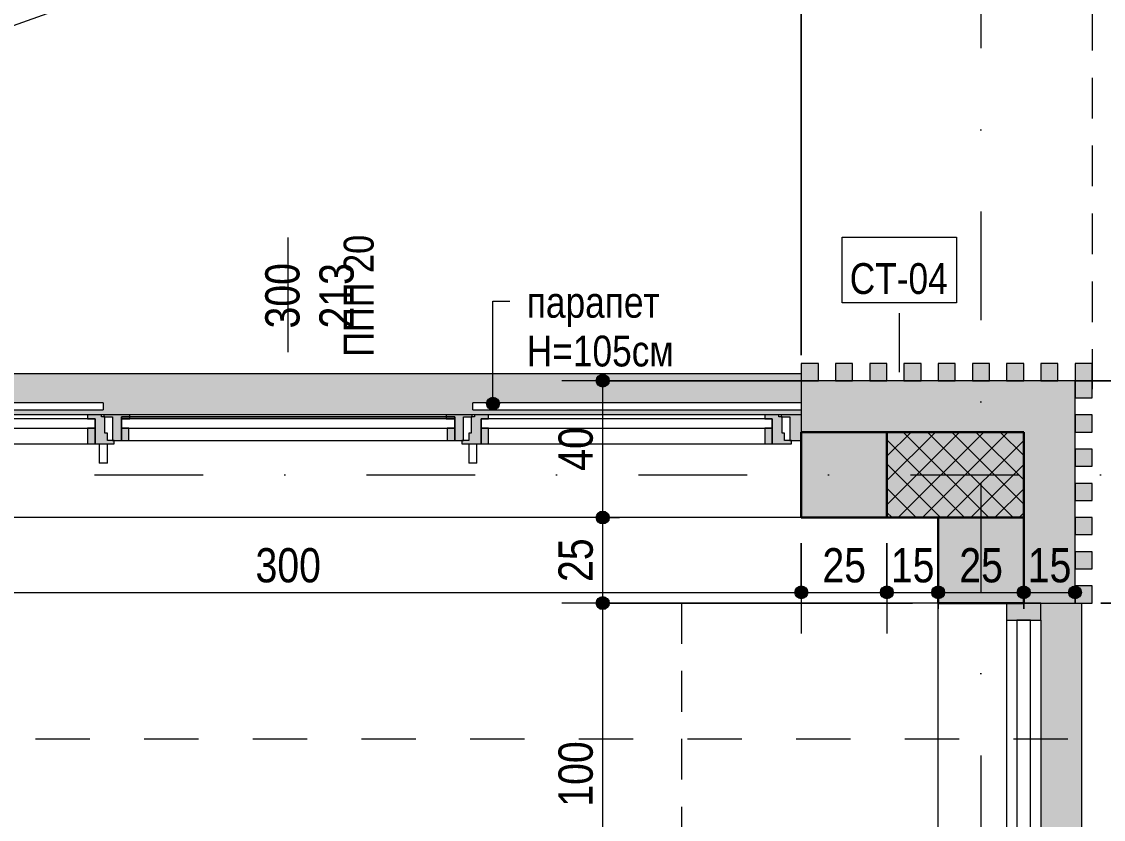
# Model space of a CAD drawing. Header units: centimetres. Extents: x -78 to 2009, y -1466 to 320.
# Drawn here: x 1491.3 to 1807.4, y -334.8 to -101.6 of the extents above; entities that cross this region are included whole.
import ezdxf

# ---------------------------------------------------------------- set-up
doc = ezdxf.new("R2010")
doc.units = ezdxf.units.CM
for name, pattern in [('Dash', [31.75, 15.875, -15.875]), ('Dash dot', [79.375, 31.75, -23.8125, 0, -23.8125]), ('Overhead', [19.84375, 11.90625, -7.9375])]:
    doc.linetypes.add(name, pattern=pattern)
for name, color, linetype, lineweight in [('A-ANNO-DIMS', 7, 'Continuous', 9), ('A-ANNO-DIMS-50', 7, 'Continuous', 9), ('A-FLOR-HRAL', 7, 'Continuous', 9), ('A-FLOR-OVHD', 7, 'Overhead', 9), ('A-GLAZ', 7, 'Continuous', 5), ('A-GLAZ-CURT', 7, 'Continuous', 9), ('A-GLAZ-CWMG', 7, 'Continuous', 9), ('A-GLAZ-IDEN', 7, 'Continuous', 9), ('A-WALL', 7, 'Continuous', 9), ('A-WALL-IDEN', 7, 'Continuous', 9), ('A-WALL-PATT', 7, 'Continuous', 9), ('G-ANNO-SYMB', 7, 'Continuous', 9), ('G-ANNO-TEXT', 7, 'Continuous', 9), ('S-COLS', 7, 'Continuous', 9), ('S-GRID', 7, 'Continuous', 9)]:
    doc.layers.add(name, color=color, linetype=linetype, lineweight=lineweight)
doc.styles.add('Arial Narrow_1', font='ARIALN.TTF', dxfattribs={"height": 10})
doc.styles.add('Arial Narrow_2', font='ARIALN.TTF', dxfattribs={"height": 8.75})
doc.styles.add('Arial Narrow_3', font='ARIALN.TTF', dxfattribs={"height": 10})
doc.styles.add('Arial Narrow_5', font='ARIALN.TTF', dxfattribs={"height": 9})
doc.dimstyles.new('TEC_DIM', dxfattribs={"dimscale": 30.48, "dimtxt": 10.23431, "dimasz": 0.492126, "dimexe": 0.393701, "dimexo": 0.246063, "dimgap": 0, "dimtad": 1, "dimdec": 0, "dimzin": 0, "dimdsep": 46, "dimtxsty": 'Arial Narrow_3', "dimblk1": 'DOTSMALL', "dimblk2": 'DOTSMALL', "dimsah": 1, "dimcen": 0.09, "dimazin": 0, "dimtfac": 1, "dimtdec": 4, "dimtix": 1, "dimtmove": 0, "dimatfit": 3, "dimfxl": 1, "dimtvp": 1, "dimtolj": 1, "dimtzin": 0, "dimarcsym": 2})

# ---------------------------------------------------------------- blocks, each defined once
blk = doc.blocks.new('TRIPLE - OK_F_OF - T - 13-2419636-НИВО 1')
at = {"layer": 'A-GLAZ', "true_color": 0xc0c0c0}
h = blk.add_hatch(color=9, dxfattribs=at)
h.paths.add_polyline_path([(146.6, 2.5), (150, 2.5), (150, 10), (144.1, 10), (144.1, 9.45), (146.6, 9.45), (146.6, 5)])
h.paths.add_polyline_path([(48.7, 2.5), (51.3, 2.5), (51.3, 9.45), (53.8, 9.45), (53.8, 10), (46.2, 10), (46.2, 9.45), (48.7, 9.45), (48.7, 5.72)])
h.paths.add_polyline_path([(-51.3, 2.5), (-48.7, 2.5), (-48.7, 9.45), (-46.2, 9.45), (-46.2, 10), (-53.8, 10), (-53.8, 9.45), (-51.3, 9.45), (-51.3, 5.72)])
h.paths.add_polyline_path([(-149, 2.5), (-146.6, 2.5), (-146.6, 9.45), (-144.1, 9.45), (-144.1, 10), (-150, 10), (-150, 2.5)])
h = blk.add_hatch(color=9, dxfattribs=at)
h.paths.add_polyline_path([(-50.8, 1.5), (-50.8, 2.5), (-52.8, 2.5), (-52.8, 4.68), (-53.52, 4.68), (-53.52, 9.45), (-54.5, 9.45), (-54.5, 10), (-58.6, 10), (-58.6, 8.9), (-56.4, 8.9), (-56.4, 1.5), (-52.8, 1.5)])
h.paths.add_polyline_path([(-141.5, 1.5), (-141.5, 8.9), (-139.3, 8.9), (-139.3, 10), (-143.4, 10), (-143.4, 9.45), (-144.38, 9.45), (-144.38, 4.68), (-145.1, 4.68), (-145.1, 2.5), (-147.1, 2.5), (-147.1, 1.5)])
h = blk.add_hatch(color=9, dxfattribs=at)
h.paths.add_polyline_path([(147.1, 1.5), (147.1, 2.5), (145.1, 2.5), (145.1, 4.68), (144.38, 4.68), (144.38, 9.45), (143.4, 9.45), (143.4, 10), (139.3, 10), (139.3, 8.9), (141.5, 8.9), (141.5, 1.5)])
h.paths.add_polyline_path([(54, 1.5), (56.4, 1.5), (56.4, 8.9), (58.6, 8.9), (58.6, 10), (54.5, 10), (54.5, 9.45), (53.52, 9.45), (53.52, 4.68), (52.8, 4.68), (52.79, 2.5), (50.8, 2.5), (50.8, 1.5), (53.69, 1.5)])
h = blk.add_hatch(color=9, dxfattribs=at)
h.paths.add_polyline_path([(48.7, 2.5), (48.7, 6.1), (46.5, 6.1), (46.5, 2.5), (47.58, 2.5)])
h.paths.add_polyline_path([(-46.5, 2.5), (-46.5, 6.1), (-48.7, 6.1), (-48.7, 2.5)])
h.paths.add_polyline_path([(48.7, 8.9), (48.7, 9.45), (46.2, 9.45), (46.2, 8.9), (47.58, 8.9)])
h.paths.add_polyline_path([(-46.2, 8.9), (-46.2, 9.45), (-48.7, 9.45), (-48.7, 8.9)])
h = blk.add_hatch(color=9, dxfattribs=at)
h.paths.add_polyline_path([(-56.4, 1.5), (-56.4, 6.1), (-58.6, 6.1), (-58.6, 1.5), (-57.27, 1.5)])
h.paths.add_polyline_path([(-139.3, 1.5), (-139.3, 6.1), (-141.5, 6.1), (-141.5, 1.5)])
h = blk.add_hatch(color=9, dxfattribs=at)
h.paths.add_polyline_path([(141.5, 1.5), (141.5, 6.1), (139.3, 6.1), (139.3, 1.5)])
h.paths.add_polyline_path([(58.6, 1.5), (58.6, 6.1), (56.4, 6.1), (56.4, 1.5)])
at = {"layer": 'A-GLAZ'}
for p, q in [((-144.1, 10), (-150, 10)), ((-143.4, 10), (-144.1, 10)), ((-144.1, 9.45), (-144.1, 10)), ((-139.3, 10), (-143.4, 10)), ((-143.4, 10), (-143.4, 9.45)), ((-58.6, 10), (-139.3, 10)), ((-139.3, 8.9), (-139.3, 10)), ((-54.5, 10), (-58.6, 10)), ((-58.6, 10), (-58.6, 8.9)), ((-54.5, 9.45), (-54.5, 10)), ((-53.8, 10), (-54.5, 10)), ((-46.2, 10), (-53.8, 10)), ((-53.8, 10), (-53.8, 9.45)), ((46.2, 10), (-46.2, 10)), ((-46.2, 9.45), (-46.2, 10)), ((53.8, 10), (46.2, 10)), ((46.2, 10), (46.2, 9.45)), ((54.5, 10), (53.8, 10)), ((53.8, 9.45), (53.8, 10)), ((58.6, 10), (54.5, 10)), ((54.5, 10), (54.5, 9.45)), ((139.3, 10), (58.6, 10)), ((58.6, 8.9), (58.6, 10)), ((143.4, 10), (139.3, 10)), ((139.3, 10), (139.3, 8.9)), ((143.4, 9.45), (143.4, 10)), ((144.1, 10), (143.4, 10)), ((150, 10), (144.1, 10)), ((144.1, 10), (144.1, 9.45)), ((-146.6, 2.5), (-146.6, 9.45)), ((-146.6, 9.45), (-144.1, 9.45)), ((-143.4, 9.45), (-144.38, 9.45)), ((-144.38, 9.45), (-144.38, 4.68)), ((-56.4, 8.9), (-141.5, 8.9)), ((-141.5, 8.9), (-141.5, 6.1)), ((-141.5, 1.5), (-141.5, 8.9)), ((-141.5, 8.9), (-139.3, 8.9)), ((-58.6, 8.9), (-56.4, 8.9)), ((-56.4, 6.1), (-56.4, 8.9)), ((-56.4, 8.9), (-56.4, 1.5)), ((-53.52, 9.45), (-54.5, 9.45)), ((-53.8, 9.45), (-51.3, 9.45)), ((-53.52, 4.68), (-53.52, 9.45)), ((-51.3, 9.45), (-51.3, 2.5)), ((-46.2, 9.45), (-48.7, 9.45)), ((-48.7, 9.45), (-48.7, 8.9)), ((-48.7, 2.5), (-48.7, 9.45)), ((-48.7, 9.45), (-46.2, 9.45)), ((48.7, 8.9), (-48.7, 8.9)), ((-48.7, 8.9), (-48.7, 6.1)), ((-48.7, 8.9), (-46.2, 8.9)), ((46.2, 9.45), (-46.2, 9.45)), ((-46.2, 8.9), (-46.2, 9.45)), ((-46.2, 9.45), (46.2, 9.45)), ((46.2, 9.45), (46.2, 8.9)), ((48.7, 9.45), (46.2, 9.45)), ((46.2, 9.45), (48.7, 9.45)), ((46.2, 8.9), (48.7, 8.9)), ((48.7, 8.9), (48.7, 9.45)), ((48.7, 9.45), (48.7, 2.5)), ((48.7, 6.1), (48.7, 8.9)), ((51.3, 2.5), (51.3, 9.45)), ((51.3, 9.45), (53.8, 9.45)), ((54.5, 9.45), (53.52, 9.45)), ((53.52, 9.45), (53.52, 4.68)), ((56.4, 1.5), (56.4, 8.9)), ((56.4, 8.9), (58.6, 8.9)), ((141.5, 8.9), (56.4, 8.9)), ((56.4, 8.9), (56.4, 6.1)), ((139.3, 8.9), (141.5, 8.9)), ((141.5, 8.9), (141.5, 1.5)), ((141.5, 6.1), (141.5, 8.9)), ((144.38, 9.45), (143.4, 9.45)), ((144.1, 9.45), (146.6, 9.45)), ((144.38, 4.68), (144.38, 9.45)), ((146.6, 9.45), (146.6, 2.5)), ((-144.38, 4.68), (-145.1, 4.68)), ((-145.1, 4.68), (-145.1, 2.5)), ((-141.5, 6.1), (-56.4, 6.1)), ((-139.3, 6.1), (-141.5, 6.1)), ((-141.5, 6.1), (-141.5, 1.5)), ((-139.3, 1.5), (-139.3, 6.1)), ((-58.6, 6.1), (-58.6, 1.5)), ((-56.4, 6.1), (-58.6, 6.1)), ((-56.4, 1.5), (-56.4, 6.1)), ((-52.8, 4.68), (-53.52, 4.68)), ((-52.8, 2.5), (-52.8, 4.68)), ((-48.7, 6.1), (48.7, 6.1)), ((-46.5, 6.1), (-48.7, 6.1)), ((-48.7, 6.1), (-48.7, 2.5)), ((-46.5, 2.5), (-46.5, 6.1)), ((46.5, 6.1), (46.5, 2.5)), ((48.7, 6.1), (46.5, 6.1)), ((48.7, 2.5), (48.7, 6.1)), ((53.52, 4.68), (52.8, 4.68)), ((52.8, 4.68), (52.8, 2.5)), ((56.4, 6.1), (141.5, 6.1)), ((58.6, 6.1), (56.4, 6.1)), ((56.4, 6.1), (56.4, 1.5)), ((58.6, 1.5), (58.6, 6.1)), ((139.3, 6.1), (139.3, 1.5)), ((141.5, 6.1), (139.3, 6.1)), ((141.5, 1.5), (141.5, 6.1)), ((145.1, 4.68), (144.38, 4.68)), ((145.1, 2.5), (145.1, 4.68)), ((-150, 2.5), (-146.6, 2.5)), ((-145.1, 2.5), (-147.1, 2.5)), ((-147.1, 2.5), (-147.1, 1.5)), ((-147.1, 1.5), (-141.5, 1.5)), ((-141.5, 1.5), (-139.3, 1.5)), ((-139.3, 1.5), (-58.6, 1.5)), ((-58.6, 1.5), (-56.4, 1.5)), ((-56.4, 1.5), (-55.2, 1.5)), ((-55.2, 1.5), (-55.2, -2.85)), ((-55.2, 1.5), (-52.8, 1.5)), ((-50.8, 2.5), (-52.8, 2.5)), ((-52.8, -2.85), (-52.8, 1.5)), ((-52.8, 1.5), (-50.8, 1.5)), ((-51.3, 2.5), (-48.7, 2.5)), ((-50.8, 1.5), (-50.8, 2.5)), ((-48.7, 2.5), (-46.5, 2.5)), ((-46.5, 2.5), (46.5, 2.5)), ((46.5, 2.5), (48.7, 2.5)), ((48.7, 2.5), (51.3, 2.5)), ((52.8, 2.5), (50.8, 2.5)), ((50.8, 2.5), (50.8, 1.5)), ((50.8, 1.5), (52.8, 1.5)), ((52.8, 1.5), (52.8, -2.85)), ((52.8, 1.5), (55.2, 1.5)), ((55.2, -2.85), (55.2, 1.5)), ((55.2, 1.5), (56.4, 1.5)), ((56.4, 1.5), (58.6, 1.5)), ((58.6, 1.5), (139.3, 1.5)), ((139.3, 1.5), (141.5, 1.5)), ((141.5, 1.5), (147.1, 1.5)), ((147.1, 2.5), (145.1, 2.5)), ((146.6, 2.5), (150, 2.5)), ((147.1, 1.5), (147.1, 2.5)), ((-55.2, -2.85), (-55.2, -4.1)), ((-52.8, -4.1), (-52.8, -2.85)), ((52.8, -2.85), (52.8, -4.1)), ((55.2, -4.1), (55.2, -2.85)), ((-52.8, -4.1), (-55.2, -4.1)), ((55.2, -4.1), (52.8, -4.1))]:
    blk.add_line(p, q, dxfattribs=at)
blk = doc.blocks.new('Rectangular Mullion - TEC_LAMEL-2375260-НИВО 1')
at = {"layer": 'A-GLAZ-CWMG', "true_color": 0xbfb3a4}
blk.add_hatch(color=253, dxfattribs=at).paths.add_polyline_path([(-2.5, -2.5), (-2.5, 2.5), (2.5, 2.5), (2.5, -2.5)])
at = {"layer": 'A-GLAZ-CWMG', "lineweight": 15}
for p, q in [((-2.5, 2.5), (2.5, 2.5)), ((-2.5, -2.5), (-2.5, 2.5)), ((2.5, 2.5), (2.5, -2.5)), ((2.5, -2.5), (-2.5, -2.5))]:
    blk.add_line(p, q, dxfattribs=at)
blk = doc.blocks.new('Rectangular Mullion - TEC_LAMEL-2375261-НИВО 1')
at = {"layer": 'A-GLAZ-CWMG', "true_color": 0xbfb3a4}
blk.add_hatch(color=253, dxfattribs=at).paths.add_polyline_path([(-2.5, -2.5), (-2.5, 2.5), (2.5, 2.5), (2.5, -2.5)])
at = {"layer": 'A-GLAZ-CWMG', "lineweight": 15}
for p, q in [((-2.5, 2.5), (2.5, 2.5)), ((-2.5, -2.5), (-2.5, 2.5)), ((2.5, 2.5), (2.5, -2.5)), ((2.5, -2.5), (-2.5, -2.5))]:
    blk.add_line(p, q, dxfattribs=at)
blk = doc.blocks.new('Rectangular Mullion - TEC_LAMEL-2375262-НИВО 1')
at = {"layer": 'A-GLAZ-CWMG', "true_color": 0xbfb3a4}
blk.add_hatch(color=253, dxfattribs=at).paths.add_polyline_path([(-2.5, -2.5), (-2.5, 2.5), (2.5, 2.5), (2.5, -2.5)])
at = {"layer": 'A-GLAZ-CWMG', "lineweight": 15}
for p, q in [((-2.5, 2.5), (2.5, 2.5)), ((-2.5, -2.5), (-2.5, 2.5)), ((2.5, 2.5), (2.5, -2.5)), ((2.5, -2.5), (-2.5, -2.5))]:
    blk.add_line(p, q, dxfattribs=at)
blk = doc.blocks.new('Rectangular Mullion - TEC_LAMEL-2375263-НИВО 1')
at = {"layer": 'A-GLAZ-CWMG', "true_color": 0xbfb3a4}
blk.add_hatch(color=253, dxfattribs=at).paths.add_polyline_path([(-2.5, -2.5), (-2.5, 2.5), (2.5, 2.5), (2.5, -2.5)])
at = {"layer": 'A-GLAZ-CWMG', "lineweight": 15}
for p, q in [((-2.5, 2.5), (2.5, 2.5)), ((-2.5, -2.5), (-2.5, 2.5)), ((2.5, 2.5), (2.5, -2.5)), ((2.5, -2.5), (-2.5, -2.5))]:
    blk.add_line(p, q, dxfattribs=at)
blk = doc.blocks.new('Rectangular Mullion - TEC_LAMEL-2375264-НИВО 1')
at = {"layer": 'A-GLAZ-CWMG', "true_color": 0xbfb3a4}
blk.add_hatch(color=253, dxfattribs=at).paths.add_polyline_path([(-2.5, -2.5), (-2.5, 2.5), (2.5, 2.5), (2.5, -2.5)])
at = {"layer": 'A-GLAZ-CWMG', "lineweight": 15}
for p, q in [((-2.5, 2.5), (2.5, 2.5)), ((-2.5, -2.5), (-2.5, 2.5)), ((2.5, 2.5), (2.5, -2.5)), ((2.5, -2.5), (-2.5, -2.5))]:
    blk.add_line(p, q, dxfattribs=at)
blk = doc.blocks.new('Rectangular Mullion - TEC_LAMEL-2375265-НИВО 1')
at = {"layer": 'A-GLAZ-CWMG', "true_color": 0xbfb3a4}
blk.add_hatch(color=253, dxfattribs=at).paths.add_polyline_path([(-2.5, -2.5), (-2.5, 2.5), (2.5, 2.5), (2.5, -2.5)])
at = {"layer": 'A-GLAZ-CWMG', "lineweight": 15}
for p, q in [((-2.5, 2.5), (2.5, 2.5)), ((-2.5, -2.5), (-2.5, 2.5)), ((2.5, 2.5), (2.5, -2.5)), ((2.5, -2.5), (-2.5, -2.5))]:
    blk.add_line(p, q, dxfattribs=at)
blk = doc.blocks.new('Rectangular Mullion - TEC_LAMEL-2375266-НИВО 1')
at = {"layer": 'A-GLAZ-CWMG', "true_color": 0xbfb3a4}
blk.add_hatch(color=253, dxfattribs=at).paths.add_polyline_path([(-2.5, -2.5), (-2.5, 2.5), (2.5, 2.5), (2.5, -2.5)])
at = {"layer": 'A-GLAZ-CWMG', "lineweight": 15}
for p, q in [((-2.5, 2.5), (2.5, 2.5)), ((-2.5, -2.5), (-2.5, 2.5)), ((2.5, 2.5), (2.5, -2.5)), ((2.5, -2.5), (-2.5, -2.5))]:
    blk.add_line(p, q, dxfattribs=at)
blk = doc.blocks.new('Rectangular Mullion - TEC_LAMEL-2375267-НИВО 1')
at = {"layer": 'A-GLAZ-CWMG', "true_color": 0xbfb3a4}
blk.add_hatch(color=253, dxfattribs=at).paths.add_polyline_path([(-2.5, -2.5), (-2.5, 2.5), (2.5, 2.5), (2.5, -2.5)])
at = {"layer": 'A-GLAZ-CWMG', "lineweight": 15}
for p, q in [((-2.5, 2.5), (2.5, 2.5)), ((-2.5, -2.5), (-2.5, 2.5)), ((2.5, 2.5), (2.5, -2.5)), ((2.5, -2.5), (-2.5, -2.5))]:
    blk.add_line(p, q, dxfattribs=at)
blk = doc.blocks.new('Rectangular Mullion - TEC_LAMEL-2375268-НИВО 1')
at = {"layer": 'A-GLAZ-CWMG', "true_color": 0xbfb3a4}
blk.add_hatch(color=253, dxfattribs=at).paths.add_polyline_path([(-2.5, -2.5), (-2.5, 2.5), (2.5, 2.5), (2.5, -2.5)])
at = {"layer": 'A-GLAZ-CWMG', "lineweight": 15}
for p, q in [((-2.5, 2.5), (2.5, 2.5)), ((-2.5, -2.5), (-2.5, 2.5)), ((2.5, 2.5), (2.5, -2.5)), ((2.5, -2.5), (-2.5, -2.5))]:
    blk.add_line(p, q, dxfattribs=at)
blk = doc.blocks.new('Rectangular Mullion - TEC_LAMEL-2372754-НИВО 1')
at = {"layer": 'A-GLAZ-CWMG', "true_color": 0xbfb3a4}
blk.add_hatch(color=253, dxfattribs=at).paths.add_polyline_path([(2.5, -2.5), (-2.5, -2.5), (-2.5, 2.5), (2.5, 2.5)])
at = {"layer": 'A-GLAZ-CWMG', "lineweight": 15}
for p, q in [((-2.5, 2.5), (2.5, 2.5)), ((-2.5, -2.5), (-2.5, 2.5)), ((2.5, 2.5), (2.5, -2.5)), ((2.5, -2.5), (-2.5, -2.5))]:
    blk.add_line(p, q, dxfattribs=at)
blk = doc.blocks.new('System Panel - Glazed-2432470-НИВО 1')
at = {"layer": 'A-GLAZ-CURT'}
for p, q in [((45, 2), (-45, 2)), ((-45, 2), (-45, -2)), ((45, -2), (45, 2)), ((-45, -2), (45, -2))]:
    blk.add_line(p, q, dxfattribs=at)
blk = doc.blocks.new('Rectangular Mullion - TEC_DOGRAMA_TERASI_EX-2432441-НИВО 1')
at = {"layer": 'A-GLAZ-CWMG'}
for p, q in [((1779.15, -276.59), (1779.15, -366.59)), ((1789.15, -276.59), (1789.15, -366.59))]:
    blk.add_line(p, q, dxfattribs=at)
blk = doc.blocks.new('Rectangular Mullion - TEC_DOGRAMA_TERASI_EX-2432468-НИВО 1')
at = {"layer": 'A-GLAZ-CWMG', "true_color": 0xc0c0c0}
blk.add_hatch(color=9, dxfattribs=at).paths.add_polyline_path([(-5, 5), (0, 5), (0, -5), (-5, -5)])
at = {"layer": 'A-GLAZ-CWMG', "lineweight": 15}
for p, q in [((-5, 5), (0, 5)), ((-5, -5), (-5, 5)), ((0, 5), (0, -5)), ((0, -5), (-5, -5))]:
    blk.add_line(p, q, dxfattribs=at)
blk = doc.blocks.new('Railing - Railing-2461822-НИВО 1')
at = {"layer": 'A-FLOR-HRAL'}
for p, q in [((1515.14, -213.09), (1419.14, -213.09)), ((1515.14, -213.09), (1515.14, -215.09)), ((1419.14, -215.09), (1515.14, -215.09))]:
    blk.add_line(p, q, dxfattribs=at)
blk = doc.blocks.new('Railing - Railing-2461951-НИВО 1')
at = {"layer": 'A-FLOR-HRAL'}
for p, q in [((1623.14, -215.09), (1623.14, -213.09)), ((1719.14, -213.09), (1623.14, -213.09)), ((1623.14, -215.09), (1719.14, -215.09))]:
    blk.add_line(p, q, dxfattribs=at)
blk = doc.blocks.new('TEC_WINDOW_TAG - TEC_WINDOW_TAG-140038-НИВО 1')
at = {"layer": 'A-GLAZ-IDEN'}
blk.add_line((0, -0.3346), (0, 0.3346), dxfattribs=at)
blk = doc.blocks.new('DIMBLOCK7-НИВО 1')
at = {"layer": 'A-ANNO-DIMS-50'}
h = blk.add_hatch(color=256, dxfattribs=at)
edge = h.paths.add_edge_path()
edge.add_arc((124.14, 264.99), 1.88, 0, 360)
h = blk.add_hatch(color=256, dxfattribs=at)
edge = h.paths.add_edge_path()
edge.add_arc((1804.14, 264.99), 1.88, 0, 360)
for p, q in [((124.14, -409.09), (124.14, 276.99)), ((1804.14, 17.98), (1804.14, 276.99)), ((124.14, 264.99), (1804.14, 264.99)), ((124.14, 264.99), (124.14, -409.09)), ((1804.14, 264.99), (1804.14, 17.98))]:
    blk.add_line(p, q, dxfattribs=at)
for centre in [(124.14, 264.99), (1804.14, 264.99)]:
    blk.add_circle(centre, 1.88, dxfattribs=at)
at = {"layer": 'A-ANNO-DIMS-50', "color": 0, "insert": (951.47, 277.91), "char_height": 10, "width": 30.4105, "attachment_point": 1, "line_spacing_factor": 0.974696, "style": 'Arial Narrow_3'}
blk.add_mtext('1680', dxfattribs=at)
blk = doc.blocks.new('_DotSmall')
at = {"color": 0, "linetype": 'ByBlock', "const_width": 0.5}
blk.add_lwpolyline([(-0.0625, 0, 1), (0.0625, 0, 1)], format="xyb", close=True, dxfattribs=at)
blk = doc.blocks.new('DIMBLOCK24-НИВО 1')
at = {"layer": 'A-ANNO-DIMS-50'}
h = blk.add_hatch(color=256, dxfattribs=at)
edge = h.paths.add_edge_path()
edge.add_arc((1419.14, 175.11), 1.88, 0, 360)
h = blk.add_hatch(color=256, dxfattribs=at)
edge = h.paths.add_edge_path()
edge.add_arc((1719.14, 175.11), 1.88, 0, 360)
for p, q in [((1419.14, -199.09), (1419.14, 187.11)), ((1719.14, -199.09), (1719.14, 187.11)), ((1419.14, 175.11), (1719.14, 175.11)), ((1419.14, 175.11), (1419.14, -199.09)), ((1719.14, 175.11), (1719.14, -199.09))]:
    blk.add_line(p, q, dxfattribs=at)
for centre in [(1419.14, 175.11), (1719.14, 175.11)]:
    blk.add_circle(centre, 1.88, dxfattribs=at)
at = {"layer": 'A-ANNO-DIMS-50', "color": 0, "insert": (1559.64, 188.03), "char_height": 10, "width": 22.8079, "attachment_point": 1, "line_spacing_factor": 0.974696, "style": 'Arial Narrow_3'}
blk.add_mtext('300', dxfattribs=at)
blk = doc.blocks.new('DIMBLOCK25-НИВО 1')
at = {"layer": 'A-ANNO-DIMS-50'}
h = blk.add_hatch(color=256, dxfattribs=at)
edge = h.paths.add_edge_path()
edge.add_arc((1719.14, 175.11), 1.88, 0, 360)
h = blk.add_hatch(color=256, dxfattribs=at)
edge = h.paths.add_edge_path()
edge.add_arc((1804.14, 175.11), 1.88, 0, 360)
for p, q in [((1719.14, -199.09), (1719.14, 187.11)), ((1804.14, 17.98), (1804.14, 187.11)), ((1719.14, 175.11), (1804.14, 175.11)), ((1719.14, 175.11), (1719.14, -199.09)), ((1804.14, 175.11), (1804.14, 17.98))]:
    blk.add_line(p, q, dxfattribs=at)
for centre in [(1719.14, 175.11), (1804.14, 175.11)]:
    blk.add_circle(centre, 1.88, dxfattribs=at)
at = {"layer": 'A-ANNO-DIMS-50', "color": 0, "insert": (1755.31, 188.03), "char_height": 10, "width": 15.2053, "attachment_point": 1, "line_spacing_factor": 0.974696, "style": 'Arial Narrow_3'}
blk.add_mtext('85', dxfattribs=at)
blk = doc.blocks.new('DIMBLOCK32-НИВО 1')
at = {"layer": 'A-ANNO-DIMS-50'}
h = blk.add_hatch(color=256, dxfattribs=at)
edge = h.paths.add_edge_path()
edge.add_arc((1954.37, 10.48), 1.87, 0, 360)
h = blk.add_hatch(color=256, dxfattribs=at)
edge = h.paths.add_edge_path()
edge.add_arc((1954.37, -1256.59), 1.88, 0, 360)
for p, q in [((1811.64, 10.48), (1966.37, 10.48)), ((1954.37, 10.48), (1811.64, 10.48)), ((1954.37, -1256.59), (1954.37, 10.48)), ((1721.64, -1256.59), (1966.37, -1256.59)), ((1954.37, -1256.59), (1721.64, -1256.59))]:
    blk.add_line(p, q, dxfattribs=at)
for centre, radius in [((1954.37, 10.48), 1.87), ((1954.37, -1256.59), 1.88)]:
    blk.add_circle(centre, radius, dxfattribs=at)
at = {"layer": 'A-ANNO-DIMS-50', "color": 0, "insert": (1941.45, -635.72), "char_height": 10, "width": 30.4105, "attachment_point": 1, "rotation": 90, "line_spacing_factor": 0.974696, "style": 'Arial Narrow_3'}
blk.add_mtext('1267', dxfattribs=at)
blk = doc.blocks.new('DIMBLOCK34-НИВО 1')
at = {"layer": 'A-ANNO-DIMS-50'}
h = blk.add_hatch(color=256, dxfattribs=at)
edge = h.paths.add_edge_path()
edge.add_arc((1894.17, -206.59), 1.87, 0, 360)
h = blk.add_hatch(color=256, dxfattribs=at)
edge = h.paths.add_edge_path()
edge.add_arc((1894.17, -761.59), 1.87, 0, 360)
for p, q in [((1801.64, -206.59), (1906.17, -206.59)), ((1894.17, -206.59), (1801.64, -206.59)), ((1894.17, -761.59), (1894.17, -206.59)), ((1806.64, -761.59), (1906.17, -761.59)), ((1894.17, -761.59), (1806.64, -761.59))]:
    blk.add_line(p, q, dxfattribs=at)
for centre in [(1894.17, -206.59), (1894.17, -761.59)]:
    blk.add_circle(centre, 1.87, dxfattribs=at)
at = {"layer": 'A-ANNO-DIMS-50', "color": 0, "insert": (1881.24, -493.59), "char_height": 10, "width": 22.8079, "attachment_point": 1, "rotation": 90, "line_spacing_factor": 0.974696, "style": 'Arial Narrow_3'}
blk.add_mtext('555', dxfattribs=at)
blk = doc.blocks.new('DIMBLOCK35-НИВО 1')
at = {"layer": 'A-ANNO-DIMS-50'}
h = blk.add_hatch(color=256, dxfattribs=at)
edge = h.paths.add_edge_path()
edge.add_arc((1894.17, -68.09), 1.87, 0, 360)
h = blk.add_hatch(color=256, dxfattribs=at)
edge = h.paths.add_edge_path()
edge.add_arc((1894.17, -206.59), 1.87, 0, 360)
for p, q in [((1796.64, -68.09), (1906.17, -68.09)), ((1894.17, -68.09), (1796.64, -68.09)), ((1894.17, -206.59), (1894.17, -68.09)), ((1801.64, -206.59), (1906.17, -206.59)), ((1894.17, -206.59), (1801.64, -206.59))]:
    blk.add_line(p, q, dxfattribs=at)
for centre in [(1894.17, -68.09), (1894.17, -206.59)]:
    blk.add_circle(centre, 1.87, dxfattribs=at)
at = {"layer": 'A-ANNO-DIMS-50', "color": 0, "insert": (1881.24, -146.84), "char_height": 10, "width": 22.8079, "attachment_point": 1, "rotation": 90, "line_spacing_factor": 0.974696, "style": 'Arial Narrow_3'}
blk.add_mtext('139', dxfattribs=at)
blk = doc.blocks.new('DIMBLOCK42-НИВО 1')
at = {"layer": 'A-ANNO-DIMS-50'}
h = blk.add_hatch(color=256, dxfattribs=at)
edge = h.paths.add_edge_path()
edge.add_arc((1864.19, -271.59), 1.88, 0, 360)
h = blk.add_hatch(color=256, dxfattribs=at)
edge = h.paths.add_edge_path()
edge.add_arc((1864.19, -371.59), 1.88, 0, 360)
for p, q in [((1806.64, -271.59), (1876.19, -271.59)), ((1864.19, -271.59), (1806.64, -271.59)), ((1864.19, -371.59), (1864.19, -271.59)), ((1806.64, -371.59), (1876.19, -371.59)), ((1864.19, -371.59), (1806.64, -371.59))]:
    blk.add_line(p, q, dxfattribs=at)
for centre in [(1864.19, -271.59), (1864.19, -371.59)]:
    blk.add_circle(centre, 1.88, dxfattribs=at)
at = {"layer": 'A-ANNO-DIMS-50', "color": 0, "insert": (1851.27, -331.09), "char_height": 10, "width": 22.8079, "attachment_point": 1, "rotation": 90, "line_spacing_factor": 0.974696, "style": 'Arial Narrow_3'}
blk.add_mtext('100', dxfattribs=at)
blk = doc.blocks.new('DIMBLOCK43-НИВО 1')
at = {"layer": 'A-ANNO-DIMS-50'}
h = blk.add_hatch(color=256, dxfattribs=at)
edge = h.paths.add_edge_path()
edge.add_arc((1864.19, -206.59), 1.88, 0, 360)
h = blk.add_hatch(color=256, dxfattribs=at)
edge = h.paths.add_edge_path()
edge.add_arc((1864.19, -271.59), 1.88, 0, 360)
for p, q in [((1801.64, -206.59), (1876.19, -206.59)), ((1864.19, -206.59), (1801.64, -206.59)), ((1864.19, -271.59), (1864.19, -206.59)), ((1806.64, -271.59), (1876.19, -271.59)), ((1864.19, -271.59), (1806.64, -271.59))]:
    blk.add_line(p, q, dxfattribs=at)
for centre in [(1864.19, -206.59), (1864.19, -271.59)]:
    blk.add_circle(centre, 1.88, dxfattribs=at)
at = {"layer": 'A-ANNO-DIMS-50', "color": 0, "insert": (1851.27, -245.42), "char_height": 10, "width": 15.2053, "attachment_point": 1, "rotation": 90, "line_spacing_factor": 0.974696, "style": 'Arial Narrow_3'}
blk.add_mtext('65', dxfattribs=at)
blk = doc.blocks.new('DIMBLOCK44-НИВО 1')
at = {"layer": 'A-ANNO-DIMS-50'}
h = blk.add_hatch(color=256, dxfattribs=at)
edge = h.paths.add_edge_path()
edge.add_arc((1864.19, -68.09), 1.87, 0, 360)
h = blk.add_hatch(color=256, dxfattribs=at)
edge = h.paths.add_edge_path()
edge.add_arc((1864.19, -206.59), 1.88, 0, 360)
for p, q in [((1811.64, -68.09), (1876.19, -68.09)), ((1864.19, -68.09), (1811.64, -68.09)), ((1864.19, -206.59), (1864.19, -68.09)), ((1801.64, -206.59), (1876.19, -206.59)), ((1864.19, -206.59), (1801.64, -206.59))]:
    blk.add_line(p, q, dxfattribs=at)
for centre, radius in [((1864.19, -68.09), 1.87), ((1864.19, -206.59), 1.88)]:
    blk.add_circle(centre, radius, dxfattribs=at)
at = {"layer": 'A-ANNO-DIMS-50', "color": 0, "insert": (1851.27, -146.84), "char_height": 10, "width": 22.8079, "attachment_point": 1, "rotation": 90, "line_spacing_factor": 0.974696, "style": 'Arial Narrow_3'}
blk.add_mtext('139', dxfattribs=at)
blk = doc.blocks.new('DIMBLOCK111-НИВО 1')
at = {"layer": 'A-ANNO-DIMS-50'}
h = blk.add_hatch(color=256, dxfattribs=at)
edge = h.paths.add_edge_path()
edge.add_arc((1661.11, -271.59), 1.88, 0, 360)
h = blk.add_hatch(color=256, dxfattribs=at)
edge = h.paths.add_edge_path()
edge.add_arc((1661.11, -371.59), 1.88, 0, 360)
for p, q in [((1751.64, -271.59), (1649.11, -271.59)), ((1661.11, -371.59), (1661.11, -271.59)), ((1661.11, -271.59), (1751.64, -271.59)), ((1751.64, -371.59), (1649.11, -371.59)), ((1661.11, -371.59), (1751.64, -371.59))]:
    blk.add_line(p, q, dxfattribs=at)
for centre in [(1661.11, -271.59), (1661.11, -371.59)]:
    blk.add_circle(centre, 1.88, dxfattribs=at)
at = {"layer": 'A-ANNO-DIMS-50', "color": 0, "insert": (1648.18, -331.09), "char_height": 10, "width": 22.8079, "attachment_point": 1, "rotation": 90, "line_spacing_factor": 0.974696, "style": 'Arial Narrow_3'}
blk.add_mtext('100', dxfattribs=at)
blk = doc.blocks.new('DIMBLOCK112-НИВО 1')
at = {"layer": 'A-ANNO-DIMS-50'}
h = blk.add_hatch(color=256, dxfattribs=at)
edge = h.paths.add_edge_path()
edge.add_arc((1661.11, -246.59), 1.88, 0, 360)
h = blk.add_hatch(color=256, dxfattribs=at)
edge = h.paths.add_edge_path()
edge.add_arc((1661.11, -271.59), 1.88, 0, 360)
for p, q in [((1665.96, -246.59), (1649.11, -246.59)), ((1661.11, -271.59), (1661.11, -246.59)), ((1661.11, -246.59), (1665.96, -246.59)), ((1751.64, -271.59), (1649.11, -271.59)), ((1661.11, -271.59), (1751.64, -271.59))]:
    blk.add_line(p, q, dxfattribs=at)
for centre in [(1661.11, -246.59), (1661.11, -271.59)]:
    blk.add_circle(centre, 1.88, dxfattribs=at)
at = {"layer": 'A-ANNO-DIMS-50', "color": 0, "insert": (1648.18, -265.42), "char_height": 10, "width": 15.2053, "attachment_point": 1, "rotation": 90, "line_spacing_factor": 0.974696, "style": 'Arial Narrow_3'}
blk.add_mtext('25', dxfattribs=at)
blk = doc.blocks.new('DIMBLOCK113-НИВО 1')
at = {"layer": 'A-ANNO-DIMS-50'}
h = blk.add_hatch(color=256, dxfattribs=at)
edge = h.paths.add_edge_path()
edge.add_arc((1661.11, -206.59), 1.88, 0, 360)
h = blk.add_hatch(color=256, dxfattribs=at)
edge = h.paths.add_edge_path()
edge.add_arc((1661.11, -246.59), 1.88, 0, 360)
for p, q in [((1721.64, -206.59), (1649.11, -206.59)), ((1661.11, -246.59), (1661.11, -206.59)), ((1661.11, -206.59), (1721.64, -206.59)), ((1665.96, -246.59), (1649.11, -246.59)), ((1661.11, -246.59), (1665.96, -246.59))]:
    blk.add_line(p, q, dxfattribs=at)
for centre in [(1661.11, -206.59), (1661.11, -246.59)]:
    blk.add_circle(centre, 1.88, dxfattribs=at)
at = {"layer": 'A-ANNO-DIMS-50', "color": 0, "insert": (1648.18, -232.92), "char_height": 10, "width": 15.2053, "attachment_point": 1, "rotation": 90, "line_spacing_factor": 0.974696, "style": 'Arial Narrow_3'}
blk.add_mtext('40', dxfattribs=at)
blk = doc.blocks.new('DIMBLOCK138-НИВО 1')
at = {"layer": 'A-ANNO-DIMS-50'}
h = blk.add_hatch(color=256, dxfattribs=at)
edge = h.paths.add_edge_path()
edge.add_arc((1419.14, -268.45), 1.88, 0, 360)
h = blk.add_hatch(color=256, dxfattribs=at)
edge = h.paths.add_edge_path()
edge.add_arc((1719.14, -268.45), 1.88, 0, 360)
for p, q in [((1419.14, -254.09), (1419.14, -280.45)), ((1419.14, -268.45), (1419.14, -254.09)), ((1719.14, -254.09), (1719.14, -280.45)), ((1719.14, -268.45), (1719.14, -254.09)), ((1419.14, -268.45), (1719.14, -268.45))]:
    blk.add_line(p, q, dxfattribs=at)
for centre in [(1419.14, -268.45), (1719.14, -268.45)]:
    blk.add_circle(centre, 1.88, dxfattribs=at)
at = {"layer": 'A-ANNO-DIMS-50', "color": 0, "insert": (1559.64, -255.53), "char_height": 10, "width": 22.8079, "attachment_point": 1, "line_spacing_factor": 0.974696, "style": 'Arial Narrow_3'}
blk.add_mtext('300', dxfattribs=at)
blk = doc.blocks.new('DIMBLOCK139-НИВО 1')
at = {"layer": 'A-ANNO-DIMS-50'}
h = blk.add_hatch(color=256, dxfattribs=at)
edge = h.paths.add_edge_path()
edge.add_arc((1719.14, -268.45), 1.88, 0, 360)
h = blk.add_hatch(color=256, dxfattribs=at)
edge = h.paths.add_edge_path()
edge.add_arc((1744.14, -268.45), 1.88, 0, 360)
for p, q in [((1719.14, -254.09), (1719.14, -280.45)), ((1719.14, -268.45), (1719.14, -254.09)), ((1744.14, -254.09), (1744.14, -280.45)), ((1744.14, -268.45), (1744.14, -254.09)), ((1719.14, -268.45), (1744.14, -268.45))]:
    blk.add_line(p, q, dxfattribs=at)
for centre in [(1719.14, -268.45), (1744.14, -268.45)]:
    blk.add_circle(centre, 1.88, dxfattribs=at)
at = {"layer": 'A-ANNO-DIMS-50', "color": 0, "insert": (1725.31, -255.53), "char_height": 10, "width": 15.2053, "attachment_point": 1, "line_spacing_factor": 0.974696, "style": 'Arial Narrow_3'}
blk.add_mtext('25', dxfattribs=at)
blk = doc.blocks.new('DIMBLOCK140-НИВО 1')
at = {"layer": 'A-ANNO-DIMS-50'}
h = blk.add_hatch(color=256, dxfattribs=at)
edge = h.paths.add_edge_path()
edge.add_arc((1744.14, -268.45), 1.88, 0, 360)
h = blk.add_hatch(color=256, dxfattribs=at)
edge = h.paths.add_edge_path()
edge.add_arc((1759.14, -268.45), 1.88, 0, 360)
for p, q in [((1744.14, -254.09), (1744.14, -280.45)), ((1744.14, -268.45), (1744.14, -254.09)), ((1759.14, -273.3), (1759.14, -256.45)), ((1744.14, -268.45), (1759.14, -268.45)), ((1759.14, -268.45), (1759.14, -273.3))]:
    blk.add_line(p, q, dxfattribs=at)
for centre in [(1744.14, -268.45), (1759.14, -268.45)]:
    blk.add_circle(centre, 1.88, dxfattribs=at)
at = {"layer": 'A-ANNO-DIMS-50', "color": 0, "insert": (1745.31, -255.53), "char_height": 10, "width": 15.2053, "attachment_point": 1, "line_spacing_factor": 0.974696, "style": 'Arial Narrow_3'}
blk.add_mtext('15', dxfattribs=at)
blk = doc.blocks.new('DIMBLOCK141-НИВО 1')
at = {"layer": 'A-ANNO-DIMS-50'}
h = blk.add_hatch(color=256, dxfattribs=at)
edge = h.paths.add_edge_path()
edge.add_arc((1759.14, -268.45), 1.88, 0, 360)
h = blk.add_hatch(color=256, dxfattribs=at)
edge = h.paths.add_edge_path()
edge.add_arc((1784.14, -268.45), 1.88, 0, 360)
for p, q in [((1759.14, -273.3), (1759.14, -256.45)), ((1784.14, -273.3), (1784.14, -256.45)), ((1759.14, -268.45), (1784.14, -268.45)), ((1759.14, -268.45), (1759.14, -273.3)), ((1784.14, -268.45), (1784.14, -273.3))]:
    blk.add_line(p, q, dxfattribs=at)
for centre in [(1759.14, -268.45), (1784.14, -268.45)]:
    blk.add_circle(centre, 1.88, dxfattribs=at)
at = {"layer": 'A-ANNO-DIMS-50', "color": 0, "insert": (1765.31, -255.53), "char_height": 10, "width": 15.2053, "attachment_point": 1, "line_spacing_factor": 0.974696, "style": 'Arial Narrow_3'}
blk.add_mtext('25', dxfattribs=at)
blk = doc.blocks.new('DIMBLOCK142-НИВО 1')
at = {"layer": 'A-ANNO-DIMS-50'}
h = blk.add_hatch(color=256, dxfattribs=at)
edge = h.paths.add_edge_path()
edge.add_arc((1784.14, -268.45), 1.88, 0, 360)
h = blk.add_hatch(color=256, dxfattribs=at)
edge = h.paths.add_edge_path()
edge.add_arc((1799.14, -268.45), 1.88, 0, 360)
for p, q in [((1784.14, -273.3), (1784.14, -256.45)), ((1799.14, -269.09), (1799.14, -256.45)), ((1784.14, -268.45), (1799.14, -268.45)), ((1784.14, -268.45), (1784.14, -273.3)), ((1799.14, -268.45), (1799.14, -269.09))]:
    blk.add_line(p, q, dxfattribs=at)
for centre in [(1784.14, -268.45), (1799.14, -268.45)]:
    blk.add_circle(centre, 1.88, dxfattribs=at)
at = {"layer": 'A-ANNO-DIMS-50', "color": 0, "insert": (1785.31, -255.53), "char_height": 10, "width": 15.2053, "attachment_point": 1, "line_spacing_factor": 0.974696, "style": 'Arial Narrow_3'}
blk.add_mtext('15', dxfattribs=at)

msp = doc.modelspace()

# ---------------------------------------------------------------- hatches: boundary and pattern name
at = {"layer": 'A-WALL-PATT', "lineweight": 5, "true_color": 0xebebeb}
for points in [[(1712.54, -216.59), (1719.14, -216.59), (1719.14, -215.09), (1623.14, -215.09), (1623.14, -213.09), (1719.14, -213.09), (1719.14, -204.59), (1421.64, -204.59), (1421.64, -213.09), (1515.14, -213.09), (1515.14, -215.09), (1421.64, -215.09), (1421.64, -216.59), (1710.64, -216.59)], [(1789.15, -371.59), (1801.14, -371.59), (1801.14, -271.59), (1789.15, -271.59), (1789.15, -366.59)]]:
    msp.add_hatch(color=7, dxfattribs=at).paths.add_polyline_path(points)
at = {"layer": 'A-WALL-PATT', "lineweight": 5, "true_color": 0xffff80}
h = msp.add_hatch(color=51, dxfattribs=at)
h.paths.add_polyline_path([(1374.14, -221.59), (1419.14, -221.59), (1419.14, -206.59), (1374.14, -206.59)])
h.paths.add_polyline_path([(1787.09, -221.59), (1799.14, -221.59), (1799.14, -206.59), (1719.14, -206.59), (1719.14, -221.59), (1784.14, -221.59)])
at = {"layer": 'A-WALL-PATT', "true_color": 0x808080}
h = msp.add_hatch(color=8, dxfattribs=at)
h.paths.add_polyline_path([(1719.14, -246.59), (1784.14, -246.59), (1784.14, -221.59), (1719.14, -221.59)])
h.paths.add_polyline_path([(1419.14, -246.59), (1419.14, -221.59), (1379.14, -221.59), (1379.14, -246.59)])
at = {"layer": 'A-WALL-PATT', "lineweight": 5, "true_color": 0xffff80}
h = msp.add_hatch(color=51, dxfattribs=at)
h.paths.add_polyline_path([(1784.14, -761.59), (1799.14, -761.59), (1799.14, -371.59), (1784.14, -371.59), (1784.14, -746.59)])
h.paths.add_polyline_path([(1799.14, -271.59), (1799.14, -221.59), (1784.14, -221.59), (1784.14, -271.59)])
at = {"layer": 'A-WALL-PATT', "true_color": 0x808080}
h = msp.add_hatch(color=8, dxfattribs=at)
h.paths.add_polyline_path([(1759.14, -746.59), (1784.14, -746.59), (1784.14, -561.59), (1759.14, -561.59), (1759.14, -721.59)])
h.paths.add_polyline_path([(1784.14, -271.59), (1784.14, -246.59), (1759.14, -246.59), (1759.14, -271.59)])
at = {"layer": 'G-ANNO-TEXT'}
h = msp.add_hatch(color=256, dxfattribs=at)
edge = h.paths.add_edge_path()
edge.add_arc((1629.02, -213.29), 1.88, 0, 360)
at = {"layer": 'S-COLS'}
h = msp.add_hatch(dxfattribs=at)
h.set_pattern_fill('FP1_11', color=256, style=0, pattern_type=2)
h.set_pattern_definition([(45, (0, 0), (-3.535534, 3.535534), []), (135, (0, 0), (-3.535534, -3.535534), [])])
h.paths.add_polyline_path([(1784.14, -246.59), (1784.14, -221.59), (1744.14, -221.59), (1744.14, -246.59)])

# ---------------------------------------------------------------- linework, layer by layer
at = {"layer": 'A-FLOR-OVHD'}
for p, q in [((1743.31, -13.06), (1379.14, -141.59)), ((1804.14, -78.34), (1804.14, -209.09)), ((1759.14, -271.59), (1684.14, -271.59)), ((1684.14, -271.59), (1684.14, -371.59))]:
    msp.add_line(p, q, dxfattribs=at)
at = {"layer": 'A-WALL'}
for p, q in [((1719.14, -204.59), (1421.64, -204.59)), ((1799.14, -206.59), (1719.14, -206.59)), ((1719.14, -206.59), (1719.14, -221.59)), ((1799.14, -271.59), (1799.14, -206.59)), ((1719.14, -246.59), (1419.14, -246.59)), ((1759.14, -371.59), (1759.14, -271.59)), ((1784.14, -271.59), (1799.14, -271.59)), ((1801.14, -371.59), (1801.14, -271.59))]:
    msp.add_line(p, q, dxfattribs=at)
at = {"layer": 'A-WALL', "lineweight": 30}
for p, q in [((1719.14, -221.59), (1719.14, -246.59)), ((1784.14, -221.59), (1719.14, -221.59)), ((1784.14, -271.59), (1784.14, -221.59)), ((1719.14, -246.59), (1759.14, -246.59)), ((1759.14, -246.59), (1759.14, -271.59)), ((1759.14, -271.59), (1784.14, -271.59))]:
    msp.add_line(p, q, dxfattribs=at)
at = {"layer": 'A-WALL-IDEN'}
msp.add_line((1747.79, -204.09), (1747.79, -186.88), dxfattribs=at)
at = {"layer": 'A-WALL-IDEN', "flags": 128}
msp.add_lwpolyline([(1731.06, -164.61), (1764.51, -164.61), (1764.51, -183.81), (1731.06, -183.81)], close=True, dxfattribs=at)
at = {"layer": 'G-ANNO-SYMB', "linetype": 'Dash', "lineweight": 18}
msp.add_line((-60.39, -311.23), (1992.57, -311.23), dxfattribs=at)
at = {"layer": 'G-ANNO-TEXT'}
for p, q in [((1629.02, -183.33), (1633.92, -183.33)), ((1629.02, -213.29), (1629.02, -183.33))]:
    msp.add_line(p, q, dxfattribs=at)
msp.add_circle((1629.02, -213.29), 1.88, dxfattribs=at)
at = {"layer": 'S-COLS', "lineweight": 30}
for p, q in [((1784.14, -221.59), (1744.14, -221.59)), ((1744.14, -221.59), (1744.14, -246.59)), ((1784.14, -246.59), (1784.14, -221.59)), ((1744.14, -246.59), (1784.14, -246.59))]:
    msp.add_line(p, q, dxfattribs=at)
at = {"layer": 'S-GRID', "color": 1, "linetype": 'Dash dot', "lineweight": 18, "true_color": 0xff0000}
for p, q in [((1771.64, 160.73), (1771.64, -1310.92)), ((82.05, -234.09), (1840.98, -234.09))]:
    msp.add_line(p, q, dxfattribs=at)

# ---------------------------------------------------------------- block references
at = {"layer": 'A-FLOR-HRAL'}
for name in ['Railing - Railing-2461822-НИВО 1', 'Railing - Railing-2461951-НИВО 1']:
    msp.add_blockref(name, (0, 0), dxfattribs=at)
at = {"layer": 'A-GLAZ'}
msp.add_blockref('TRIPLE - OK_F_OF - T - 13-2419636-НИВО 1', (1569.14, -226.59), dxfattribs=at)
at = {"layer": 'A-GLAZ-CURT', "rotation": 269.9999999999984}
msp.add_blockref('System Panel - Glazed-2432470-НИВО 1', (1784.15, -321.59), dxfattribs=at)
at = {"layer": 'A-GLAZ-CWMG', "extrusion": (0, 0, -1)}
for name, p in [('Rectangular Mullion - TEC_LAMEL-2375268-НИВО 1', (-1721.64, -204.09)), ('Rectangular Mullion - TEC_LAMEL-2375267-НИВО 1', (-1731.64, -204.09)), ('Rectangular Mullion - TEC_LAMEL-2375266-НИВО 1', (-1741.64, -204.09)), ('Rectangular Mullion - TEC_LAMEL-2375265-НИВО 1', (-1751.64, -204.09)), ('Rectangular Mullion - TEC_LAMEL-2375264-НИВО 1', (-1761.64, -204.09)), ('Rectangular Mullion - TEC_LAMEL-2375263-НИВО 1', (-1771.64, -204.09)), ('Rectangular Mullion - TEC_LAMEL-2375262-НИВО 1', (-1781.64, -204.09)), ('Rectangular Mullion - TEC_LAMEL-2375261-НИВО 1', (-1791.64, -204.09)), ('Rectangular Mullion - TEC_LAMEL-2375260-НИВО 1', (-1801.64, -204.09))]:
    msp.add_blockref(name, p, dxfattribs=at)
for name, p, rotation in [('Rectangular Mullion - TEC_LAMEL-2372754-НИВО 1', (-1801.64, -209.09), 270), ('Rectangular Mullion - TEC_LAMEL-2372754-НИВО 1', (-1801.64, -219.09), 270), ('Rectangular Mullion - TEC_LAMEL-2372754-НИВО 1', (-1801.64, -229.09), 270), ('Rectangular Mullion - TEC_LAMEL-2372754-НИВО 1', (-1801.64, -239.09), 270), ('Rectangular Mullion - TEC_LAMEL-2372754-НИВО 1', (-1801.64, -249.09), 270), ('Rectangular Mullion - TEC_LAMEL-2372754-НИВО 1', (-1801.64, -259.09), 270), ('Rectangular Mullion - TEC_LAMEL-2372754-НИВО 1', (-1801.64, -269.09), 270), ('Rectangular Mullion - TEC_DOGRAMA_TERASI_EX-2432468-НИВО 1', (-1784.15, -271.59), 90.0000000000016)]:
    msp.add_blockref(name, p, dxfattribs=dict(at, rotation=rotation))
at = {"layer": 'A-GLAZ-CWMG'}
msp.add_blockref('Rectangular Mullion - TEC_DOGRAMA_TERASI_EX-2432441-НИВО 1', (0, 0), dxfattribs=at)
at = {"layer": 'A-GLAZ-IDEN', "xscale": 49.99999999999998, "yscale": 49.99999999999998, "zscale": 49.99999999999998}
msp.add_blockref('TEC_WINDOW_TAG - TEC_WINDOW_TAG-140038-НИВО 1', (1569.14, -181.49), dxfattribs=at)

# ---------------------------------------------------------------- texts
at = {"layer": 'A-GLAZ-IDEN', "rotation": 90, "line_spacing_factor": 0.949189}
for s, insert, char_height, width, attachment_point, style in [('\\pt63.49997,127.00004,190.50001,253.99999,317.49996,381.00002,444.5,507.99997,571.50004,635.00001,698.49999,761.99996,825.50002,889,952.49997,1016.00004,1079.50001,1142.99999,1206.49996,1270.00003,1333.5,1396.99998,1460.50004,1524.00001,1587.49999,1650.99996,1714.50003,1778,1841.49998,1905.00004,1968.50001,2031.99999;ППП 20', (1585.41, -181.77), 8.75, 36.05, 2, 'Arial Narrow_2'), ('\\pt5,10,15,20,25,30,35,40,45,50,55,60,65,70,75,80,85,90,95,100,105,110,115,120,125,130,135,140,145,150,155,160;300\\P213', (1588.45, -181.77), 10, 20.2, 8, 'Arial Narrow_1')]:
    msp.add_mtext(s, dxfattribs=dict(at, insert=insert, char_height=char_height, width=width, attachment_point=attachment_point, style=style))
at = {"layer": 'A-WALL-IDEN', "insert": (1747.61, -176.8), "char_height": 9, "width": 28.45, "attachment_point": 5, "line_spacing_factor": 0.949189, "style": 'Arial Narrow_5'}
msp.add_mtext('\\pt25.00002,50.00004,74.99997,99.99999,125.00001,150.00003,174.99996,199.99998,225,250.00002,275.00004,299.99997,324.99999,350.00001,375.00003,399.99996,424.99998,450,475.00002,500.00004,524.99997,549.99999,575.00001,600.00003,624.99996,649.99998,675,700.00002,725.00004,749.99997,774.99999,800.00001;СТ-04', dxfattribs=at)
at = {"layer": 'G-ANNO-TEXT', "insert": (1638.92, -179.18), "char_height": 9, "width": 45.3, "attachment_point": 1, "line_spacing_factor": 0.949189, "style": 'Arial Narrow_5'}
msp.add_mtext('\\pt5.00004,9.99999,15.00003,19.99998,25.00002,29.99997,35.00001,39.99996,45,50.00004,54.99999,60.00003,64.99998,70.00002,74.99997,80.00001,84.99996,90,95.00004,99.99999,105.00003,109.99998,115.00002,119.99997,125.00001,129.99996,135,140.00004,144.99999,150.00003,154.99998,160.00002;парапет Н=105см', dxfattribs=at)

# ---------------------------------------------------------------- dimensions: what is measured, and where the dimension line sits
at = {"layer": 'A-ANNO-DIMS'}
for base, p1, p2, override, picture, middle in [((1804.14, 264.99), (124.14, -416.59), (1804.14, 10.48), {"dimpost": '<>', "dimfxl": 1733.431886}, 'DIMBLOCK7-НИВО 1', (964.14, 270.09)), ((1719.14, 175.11), (1419.14, -206.59), (1719.14, -206.59), {"dimpost": '<>', "dimfxl": 300}, 'DIMBLOCK24-НИВО 1', (1569.14, 180.21)), ((1719.14, -268.45), (1419.14, -246.59), (1719.14, -246.59), {"dimpost": '<>', "dimfxl": 300}, 'DIMBLOCK138-НИВО 1', (1569.14, -263.35)), ((1744.14, -268.45), (1719.14, -246.59), (1744.14, -246.59), {"dimpost": '<>', "dimfxl": 25}, 'DIMBLOCK139-НИВО 1', (1731.64, -263.35)), ((1759.14, -268.45), (1744.14, -246.59), (1759.14, -265.8), {"dimpost": '<>', "dimfxl": 24.37541}, 'DIMBLOCK140-НИВО 1', (1751.64, -263.35)), ((1784.14, -268.45), (1759.14, -265.8), (1784.14, -265.8), {"dimpost": '<>', "dimfxl": 25}, 'DIMBLOCK141-НИВО 1', (1771.64, -263.35)), ((1799.14, -268.45), (1784.14, -265.8), (1799.14, -261.59), {"dimpost": '<>', "dimfxl": 15.580566}, 'DIMBLOCK142-НИВО 1', (1791.64, -263.35))]:
    dim = msp.add_linear_dim(base=base, p1=p1, p2=p2, dimstyle='TEC_DIM', override=override, dxfattribs=at)
    dim.commit()
    dim.dimension.update_dxf_attribs({"geometry": picture, "text_midpoint": middle})
for base, p1, p2, angle, override, picture, middle in [((1804.14, 175.11), (1719.14, -206.59), (1804.14, 10.48), 0, {"dimpost": '<>', "dimfxl": 233.1159}, 'DIMBLOCK25-НИВО 1', (1761.64, 180.21)), ((1954.37, 10.48), (1714.14, -1256.59), (1804.14, 10.48), 90, {"dimpost": '<>', "dimfxl": 1270.2592}, 'DIMBLOCK32-НИВО 1', (1949.27, -623.05)), ((1894.16712623, -68.08675573), (1794.14345788, -206.58675573), (1789.14345791, -68.08675573), 90, {"dimpost": '<>', "dimfxl": 138.590223}, 'DIMBLOCK35-НИВО 1', (1889.06139632, -137.33675573)), ((1864.19215116, -68.08675573), (1794.14345788, -206.58675573), (1804.14345791, -68.08675573), 90, {"dimpost": '<>', "dimfxl": 138.860542}, 'DIMBLOCK44-НИВО 1', (1859.08642125, -137.33675573)), ((1661.11, -206.59), (1658.46, -246.59), (1729.14, -206.59), 90, {"dimpost": '<>', "dimfxl": 81.21947}, 'DIMBLOCK113-НИВО 1', (1656, -226.59)), ((1894.17, -206.59), (1799.14, -761.59), (1794.14, -206.59), 90, {"dimpost": '<>', "dimfxl": 555.022522}, 'DIMBLOCK34-НИВО 1', (1889.08, -484.09)), ((1864.19, -206.59), (1799.14, -271.59), (1794.14, -206.59), 90, {"dimpost": '<>', "dimfxl": 65.192024}, 'DIMBLOCK43-НИВО 1', (1859.09, -239.09)), ((1661.11, -246.59), (1759.14, -271.59), (1658.46, -246.59), 90, {"dimpost": '<>', "dimfxl": 103.743921}, 'DIMBLOCK112-НИВО 1', (1656, -259.09)), ((1661.11, -271.59), (1759.14, -371.59), (1759.14, -271.59), 90, {"dimpost": '<>', "dimfxl": 100}, 'DIMBLOCK111-НИВО 1', (1656, -321.59)), ((1864.19, -271.59), (1799.14, -371.59), (1799.14, -271.59), 90, {"dimpost": '<>', "dimfxl": 100}, 'DIMBLOCK42-НИВО 1', (1859.09, -321.59))]:
    dim = msp.add_linear_dim(base=base, p1=p1, p2=p2, angle=angle, dimstyle='TEC_DIM', override=override, dxfattribs=at)
    dim.commit()
    dim.dimension.update_dxf_attribs({"geometry": picture, "text_midpoint": middle})

doc.saveas('drawing.dxf')
